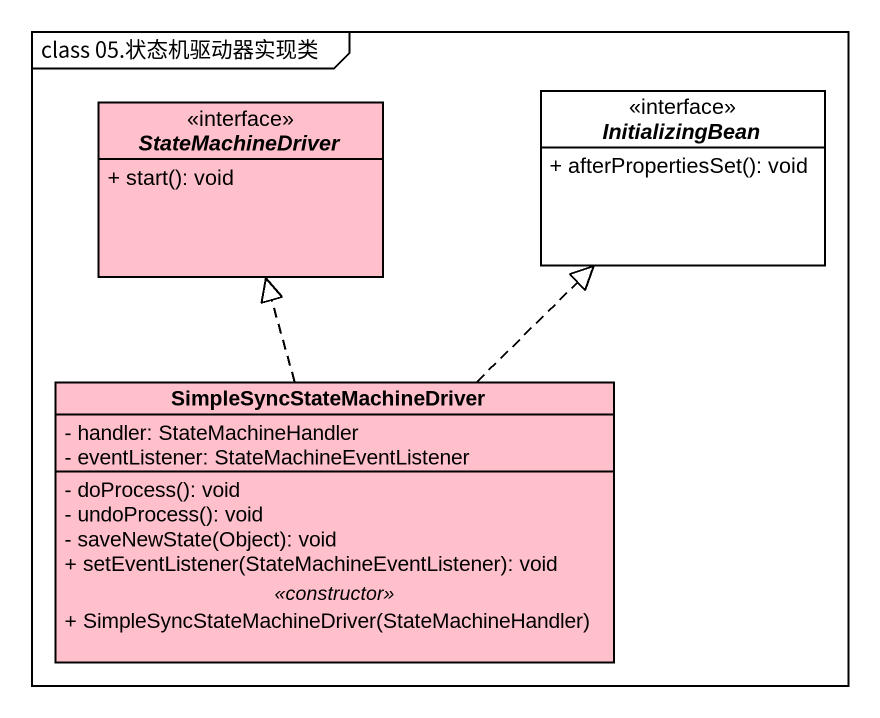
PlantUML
@startuml
mainframe class 05.状态机驱动器实现类
hide circle
hide empty members
skinparam classAttributeIconSize 0
interface StateMachineDriver <<interface>> #FFC0CB {
  + start(): void
}
interface InitializingBean <<interface>> #FFFFFF {
  + afterPropertiesSet(): void
}
class SimpleSyncStateMachineDriver #FFC0CB {
  - handler: StateMachineHandler
  - eventListener: StateMachineEventListener
  --
  - doProcess(): void
  - undoProcess(): void
  - saveNewState(Object): void
  + setEventListener(StateMachineEventListener): void
  .. <<constructor>> ..
  + SimpleSyncStateMachineDriver(StateMachineHandler)
}
SimpleSyncStateMachineDriver .up.|> StateMachineDriver
SimpleSyncStateMachineDriver .up.|> InitializingBean
@enduml
